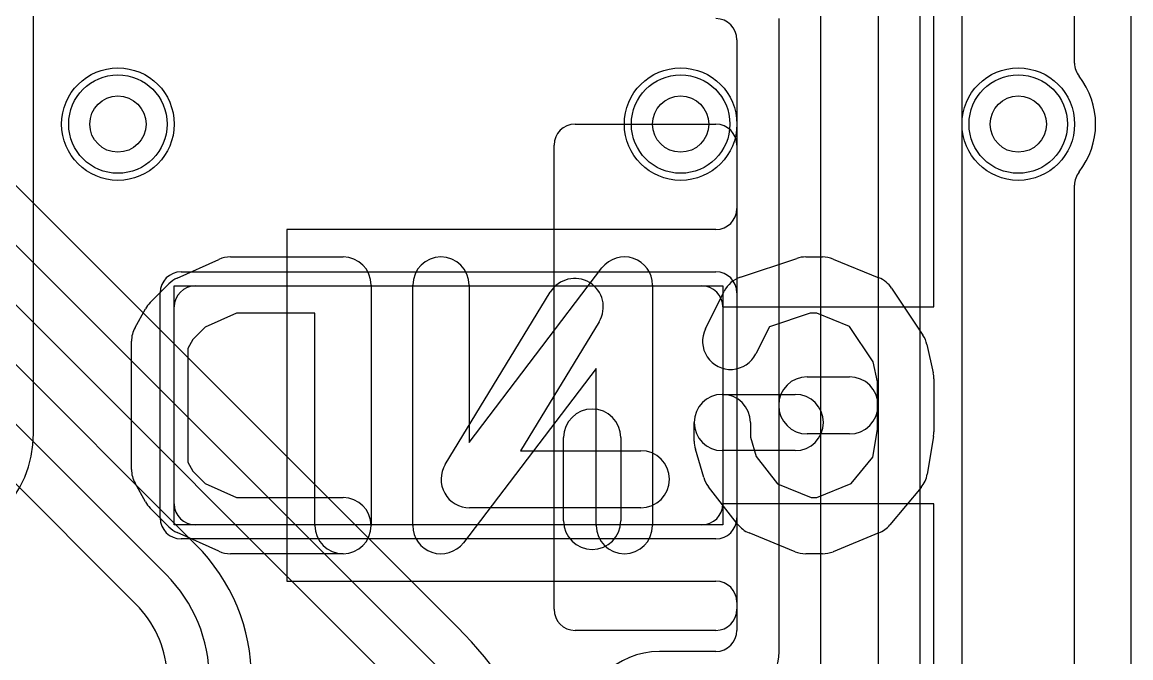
# Model space of a CAD drawing. Extents: x -3.9 to 29.3, y -3.9 to 20.
# Drawn here: x 20.86 to 24.8, y 5.102 to 7.362 of the extents above; entities that cross this region are included whole.
import ezdxf

# ---------------------------------------------------------------- set-up
doc = ezdxf.new("R2010")
doc.units = 0
for name, color, linetype in [('Hole', 1, 'CONTINUOUS'), ('L1', 3, 'CONTINUOUS'), ('L2', 3, 'CONTINUOUS'), ('L3', 3, 'CONTINUOUS'), ('L4', 3, 'CONTINUOUS'), ('MetalMask-A', 176, 'CONTINUOUS'), ('PartsArea-A', 111, 'CONTINUOUS'), ('PartsSilk-A', 221, 'CONTINUOUS'), ('PartsSilk-B', 221, 'CONTINUOUS'), ('Resist-A', 2, 'CONTINUOUS'), ('Resist-B', 2, 'CONTINUOUS'), ('Silk-A', 140, 'CONTINUOUS'), ('Silk-B', 140, 'CONTINUOUS')]:
    doc.layers.add(name, color=color, linetype=linetype)

msp = doc.modelspace()

# ---------------------------------------------------------------- linework, layer by layer
at = {"layer": 'Hole'}
for centre in [(21.2, 7), (23.2, 7), (24.4, 7)]:
    msp.add_circle(centre, 0.1, dxfattribs=at)
at = {"layer": 'L1'}
for p, q in [((24.8, 12.7), (24.8, 1)), ((20.90004, 5.9), (20.90004, 9)), ((24.05, 7.825), (24.05, 4.575)), ((24.20004, 4.57496), (24.20004, 7.82504)), ((23.55, 5.125), (23.55, 7.375)), ((23.39996, 7.29999), (23.39996, 6.70001)), ((22.82497, 7), (23.32503, 7)), ((22.75, 5.27497), (22.75, 6.92503)), ((23.4, 6.92503), (23.4, 5.27497)), ((23.32499, 6.62504), (21.8, 6.62504)), ((21.8, 6.62504), (21.8, 5.37496)), ((21.475, 6.425), (23.275, 6.425)), ((21.4, 5.65), (21.4, 6.35)), ((23.35, 6.35), (23.35, 5.65)), ((23.275, 5.575), (21.475, 5.575)), ((21.8, 5.37496), (23.32499, 5.37496)), ((23.39996, 5.29999), (23.39996, 5.20001)), ((23.32503, 5.2), (22.82497, 5.2)), ((23.32499, 5.12504), (23.125, 5.12504))]:
    msp.add_line(p, q, dxfattribs=at)
for centre in [(21.2, 7), (23.2, 7), (24.4, 7)]:
    msp.add_circle(centre, 0.2, dxfattribs=at)
for centre, radius, start, end in [((23.32499, 7.29999), 0.07497, 0, 90), ((22.82497, 6.92503), 0.07497, 90, 180), ((23.32503, 6.92503), 0.07497, 0, 90), ((23.32499, 6.70001), 0.07497, -90, 0), ((21.475, 6.35), 0.075, 90, 180), ((23.275, 6.35), 0.075, 0, 90), ((20.50004, 5.9), 0.4, -90, 0), ((21.475, 5.65), 0.075, 180, -90), ((23.275, 5.65), 0.075, -90, 0), ((23.32499, 5.29999), 0.07497, 0, 90), ((22.82497, 5.27497), 0.07497, 180, -90), ((23.32503, 5.27497), 0.07497, -90, 0), ((23.32499, 5.20001), 0.07497, -90, 0), ((23.125, 4.85), 0.27504, 90, 180), ((23.35, 5.125), 0.2, -90, 0)]:
    msp.add_arc(centre, radius, start, end, dxfattribs=at)
at = {"layer": 'L2'}
msp.add_line((24.8, 12.7), (24.8, 1), dxfattribs=at)
for centre in [(21.2, 7), (23.2, 7), (24.4, 7)]:
    msp.add_circle(centre, 0.2, dxfattribs=at)
at = {"layer": 'L3'}
for p, q in [((22.40766, 5.2106), (12.14628, 15.47197)), ((12.02877, 15.37729), (22.30156, 5.1045)), ((22.1955, 4.99844), (11.9227, 15.27122)), ((13.00452, 13.9773), (21.47729, 5.50451)), ((21.37123, 5.39845), (12.89845, 13.87123)), ((12.79236, 13.76514), (21.26513, 5.29235)), ((24.8, 12.7), (24.8, 1))]:
    msp.add_line(p, q, dxfattribs=at)
for centre in [(21.2, 7), (23.2, 7), (24.4, 7)]:
    msp.add_circle(centre, 0.2, dxfattribs=at)
for centre, radius, start, end in [((21, 5.02721), 0.675, 0, 45.0006), ((21, 5.02721), 0.525, 0, 45.00077), ((21, 5.02721), 0.37496, 4.18295, 45.00108), ((21.39999, 4.20294), 1.42505, 0, 44.99972), ((21.4, 4.20294), 1.275, 0, 45)]:
    msp.add_arc(centre, radius, start, end, dxfattribs=at)
at = {"layer": 'L4'}
msp.add_line((24.8, 12.7), (24.8, 1), dxfattribs=at)
for centre in [(21.2, 7), (23.2, 7), (24.4, 7)]:
    msp.add_circle(centre, 0.2, dxfattribs=at)
at = {"layer": 'MetalMask-A'}
for p, q in [((21.475, 6.425), (23.275, 6.425)), ((21.4, 5.65), (21.4, 6.35)), ((23.35, 6.35), (23.35, 5.65)), ((23.275, 5.575), (21.475, 5.575))]:
    msp.add_line(p, q, dxfattribs=at)
for centre, start, end in [((21.475, 6.35), 90, 180), ((23.275, 6.35), 0, 90), ((21.475, 5.65), 180, -90), ((23.275, 5.65), -90, 0)]:
    msp.add_arc(centre, 0.075, start, end, dxfattribs=at)
at = {"layer": 'PartsArea-A'}
for p, q in [((24.1, 6.35), (24.1, 7.65)), ((21.4, 5.575), (21.4, 6.425)), ((21.4, 6.425), (23.35, 6.425)), ((23.35, 6.425), (23.35, 6.35)), ((23.35, 6.35), (24.1, 6.35)), ((24.1, 5.65), (23.35, 5.65)), ((23.35, 5.65), (23.35, 5.575)), ((24.1, 4.9), (24.1, 5.65)), ((23.35, 5.575), (21.4, 5.575))]:
    msp.add_line(p, q, dxfattribs=at)
at = {"layer": 'PartsSilk-A'}
for p, q in [((23.6984, 4.6), (23.6984, 13.4)), ((23.9016, 13.4), (23.9016, 4.7016)), ((22.36325, 5.79), (22.73675, 6.40254)), ((22.91025, 6.29676), (22.63095, 5.83871)), ((23.65, 6.1016), (23.8, 6.1016)), ((22.78415, 5.58892), (22.78415, 5.88531)), ((22.98735, 5.88531), (22.98735, 5.58892)), ((23.8, 5.8984), (23.65, 5.8984)), ((22.63095, 5.83871), (23.05867, 5.83871)), ((23.05867, 5.63551), (22.45, 5.63551))]:
    msp.add_line(p, q, dxfattribs=at)
for centre, start, end in [((22.8235, 6.34965), -31.36995, 148.62699), ((23.65, 6), 90, -90), ((23.8, 6), -90, 90), ((22.88575, 5.88531), 0, 180), ((23.05867, 5.73711), -90, 90), ((22.45, 5.73711), 148.63005, -90), ((22.88575, 5.58892), 180, 0)]:
    msp.add_arc(centre, 0.1016, start, end, dxfattribs=at)
at = {"layer": 'PartsSilk-B'}
for p, q in [((21.41081, 6.4523), (21.55896, 6.51897)), ((21.6, 6.52778), (22, 6.52778)), ((23.41282, 6.45598), (23.61282, 6.52265)), ((23.64444, 6.52778), (23.7037, 6.52778)), ((23.74156, 6.52033), (23.90453, 6.45366)), ((22.44815, 5.86848), (22.92046, 6.48838)), ((21.31447, 6.36515), (21.38113, 6.43182)), ((22.1, 6.42778), (22.1, 5.57222)), ((22.24815, 5.57222), (22.24815, 6.42778)), ((22.44815, 6.42778), (22.44815, 5.86848)), ((23.1, 6.42778), (23.1, 5.57222)), ((23.28834, 6.2725), (23.355, 6.40583)), ((23.94988, 6.41658), (24.06099, 6.24991)), ((21.26074, 6.27635), (21.29778, 6.34301)), ((21.62146, 6.32778), (21.5096, 6.27744)), ((21.9, 6.32778), (21.62146, 6.32778)), ((21.9, 5.57222), (21.9, 6.32778)), ((23.66067, 6.32778), (23.51536, 6.27934)), ((23.68404, 6.32778), (23.66067, 6.32778)), ((23.80046, 6.28015), (23.68404, 6.32778)), ((21.5096, 6.27744), (21.4658, 6.23363)), ((23.51536, 6.27934), (23.46722, 6.18306)), ((23.88421, 6.15451), (23.80046, 6.28015)), ((21.24815, 5.77222), (21.24815, 6.22778)), ((21.4658, 6.23363), (21.44815, 6.20186)), ((21.44815, 6.20186), (21.44815, 5.79814)), ((24.0754, 6.21613), (24.09762, 6.11613)), ((23.9, 6.08346), (23.88421, 6.15451)), ((22.9, 6.13152), (22.42769, 5.51162)), ((22.9, 5.57222), (22.9, 6.13152)), ((23.9, 5.91384), (23.9, 6.08346)), ((24.1, 6.09444), (24.1, 5.90556)), ((23.34815, 6.03889), (23.60741, 6.03889)), ((23.24815, 5.87222), (23.24815, 5.93889)), ((23.44815, 5.93889), (23.44815, 5.88672)), ((23.8836, 5.81541), (23.9, 5.91384)), ((23.44815, 5.88672), (23.4683, 5.81872)), ((24.09864, 5.88912), (24.07642, 5.75578)), ((23.2819, 5.74381), (23.25227, 5.84381)), ((23.60741, 5.83889), (23.34815, 5.83889)), ((21.44815, 5.79814), (21.4658, 5.76637)), ((23.4683, 5.81872), (23.54404, 5.72134)), ((23.80578, 5.72202), (23.8836, 5.81541)), ((21.4658, 5.76637), (21.5096, 5.72256)), ((21.29778, 5.65699), (21.26074, 5.72365)), ((21.5096, 5.72256), (21.62146, 5.67222)), ((23.54404, 5.72134), (23.6641, 5.67222)), ((23.68404, 5.67222), (23.80578, 5.72202)), ((23.40254, 5.5775), (23.29884, 5.71083)), ((24.0546, 5.7082), (23.94349, 5.57487)), ((21.38113, 5.56818), (21.31447, 5.63485)), ((21.62146, 5.67222), (22, 5.67222)), ((23.6641, 5.67222), (23.68404, 5.67222)), ((21.55896, 5.48103), (21.41081, 5.5477)), ((23.60657, 5.47967), (23.44361, 5.54634)), ((23.90453, 5.54634), (23.74156, 5.47967)), ((22, 5.47222), (21.6, 5.47222)), ((23.7037, 5.47222), (23.64444, 5.47222))]:
    msp.add_line(p, q, dxfattribs=at)
for centre, start, end in [((21.6, 6.42778), 90, 114.2301), ((22, 6.42778), 0, 90), ((22.34815, 6.42778), 0, 180), ((23, 6.42778), 0, 142.69692), ((23.64444, 6.42778), 90, 108.43581), ((23.7037, 6.42778), 67.7517, 90), ((21.45185, 6.36111), 114.2301, 135.00405), ((23.44444, 6.36111), 108.43314, 153.43667), ((23.86667, 6.36111), 33.68848, 67.75084), ((21.38519, 6.29444), 135.00405, 150.94094), ((21.34815, 6.22778), 150.94094, 180), ((23.37778, 6.22778), 153.43495, -26.56333), ((23.97778, 6.19444), 12.52694, 33.68927), ((24, 6.09444), 0, 12.52759), ((23.34815, 5.93889), 0, 180), ((23.34815, 5.93889), 90, -90), ((23.60741, 5.93889), -90, 90), ((23.34815, 5.87222), 180, -163.49544), ((24, 5.90556), -9.46232, 0), ((21.34815, 5.77222), 180, -150.94094), ((23.97778, 5.77222), -39.80704, -9.46093), ((23.37778, 5.77222), -163.49503, -142.12531), ((21.38519, 5.70556), -150.94094, -135.00405), ((22, 5.57222), -90, 90), ((21.45185, 5.63889), -135.00405, -114.2301), ((22, 5.57222), 180, 0), ((22.34815, 5.57222), 180, -37.30373), ((23, 5.57222), 180, 0), ((23.48148, 5.63889), -142.12853, -112.25039), ((23.86667, 5.63889), -67.7517, -39.80599), ((21.6, 5.57222), -114.2301, -90), ((23.64444, 5.57222), -112.2536, -90), ((23.7037, 5.57222), -90, -67.75084)]:
    msp.add_arc(centre, 0.1, start, end, dxfattribs=at)
at = {"layer": 'Resist-A'}
for p, q in [((21.425, 6.475), (23.325, 6.475)), ((21.35, 5.6), (21.35, 6.4)), ((23.4, 6.4), (23.4, 5.6)), ((23.325, 5.525), (21.425, 5.525))]:
    msp.add_line(p, q, dxfattribs=at)
for centre in [(21.2, 7), (23.2, 7), (24.4, 7)]:
    msp.add_circle(centre, 0.175, dxfattribs=at)
for centre, start, end in [((21.425, 6.4), 90, 180), ((23.325, 6.4), 0, 90), ((21.425, 5.6), 180, -90), ((23.325, 5.6), -90, 0)]:
    msp.add_arc(centre, 0.075, start, end, dxfattribs=at)
at = {"layer": 'Resist-B'}
for centre in [(21.2, 7), (23.2, 7), (24.4, 7)]:
    msp.add_circle(centre, 0.175, dxfattribs=at)
at = {"layer": 'Silk-A'}
for p, q in [((23.6984, 4.97327), (23.6984, 12.9984)), ((23.9016, 12.9984), (23.9016, 4.97327)), ((24.6, 7.21651), (24.6, 9.78349)), ((24.6, 3.91651), (24.6, 6.78349)), ((23.65, 6.1016), (23.8, 6.1016)), ((23.8, 5.8984), (23.65, 5.8984))]:
    msp.add_line(p, q, dxfattribs=at)
for centre, radius, start, end in [((24.675, 7.21651), 0.075, 180, -141.78399), ((24.4, 7), 0.275, -38.21305, 38.21305), ((24.675, 6.78349), 0.075, 141.78399, 180), ((23.65, 6), 0.1016, 90, -90), ((23.8, 6), 0.1016, -90, 90)]:
    msp.add_arc(centre, radius, start, end, dxfattribs=at)
at = {"layer": 'Silk-B'}
for p, q in [((21.41081, 6.4523), (21.55896, 6.51897)), ((21.6, 6.52778), (22, 6.52778)), ((23.41282, 6.45598), (23.61282, 6.52265)), ((23.64444, 6.52778), (23.7037, 6.52778)), ((23.74156, 6.52033), (23.90453, 6.45366)), ((22.44815, 5.86848), (22.92046, 6.48838)), ((21.31447, 6.36515), (21.38113, 6.43182)), ((22.1, 6.42778), (22.1, 5.57222)), ((22.24815, 5.57222), (22.24815, 6.42778)), ((22.44815, 6.42778), (22.44815, 5.86848)), ((23.1, 6.42778), (23.1, 5.57222)), ((23.28834, 6.2725), (23.355, 6.40583)), ((23.94988, 6.41658), (24.06099, 6.24991)), ((21.26074, 6.27635), (21.29778, 6.34301)), ((21.62146, 6.32778), (21.5096, 6.27744)), ((21.9, 6.32778), (21.62146, 6.32778)), ((21.9, 5.57222), (21.9, 6.32778)), ((23.66067, 6.32778), (23.51536, 6.27934)), ((23.68404, 6.32778), (23.66067, 6.32778)), ((23.80046, 6.28015), (23.68404, 6.32778)), ((21.5096, 6.27744), (21.4658, 6.23363)), ((23.51536, 6.27934), (23.46722, 6.18306)), ((23.88421, 6.15451), (23.80046, 6.28015)), ((21.24815, 5.77222), (21.24815, 6.22778)), ((21.4658, 6.23363), (21.44815, 6.20186)), ((21.44815, 6.20186), (21.44815, 5.79814)), ((24.0754, 6.21613), (24.09762, 6.11613)), ((23.9, 6.08346), (23.88421, 6.15451)), ((22.9, 6.13152), (22.42769, 5.51162)), ((22.9, 5.57222), (22.9, 6.13152)), ((23.9, 5.91384), (23.9, 6.08346)), ((24.1, 6.09444), (24.1, 5.90556)), ((23.34815, 6.03889), (23.60741, 6.03889)), ((23.24815, 5.87222), (23.24815, 5.93889)), ((23.44815, 5.93889), (23.44815, 5.88672)), ((23.8836, 5.81541), (23.9, 5.91384)), ((23.44815, 5.88672), (23.4683, 5.81872)), ((24.09864, 5.88912), (24.07642, 5.75578)), ((23.2819, 5.74381), (23.25227, 5.84381)), ((23.60741, 5.83889), (23.34815, 5.83889)), ((21.44815, 5.79814), (21.4658, 5.76637)), ((23.4683, 5.81872), (23.54404, 5.72134)), ((23.80578, 5.72202), (23.8836, 5.81541)), ((21.4658, 5.76637), (21.5096, 5.72256)), ((21.29778, 5.65699), (21.26074, 5.72365)), ((21.5096, 5.72256), (21.62146, 5.67222)), ((23.54404, 5.72134), (23.6641, 5.67222)), ((23.68404, 5.67222), (23.80578, 5.72202)), ((23.40254, 5.5775), (23.29884, 5.71083)), ((24.0546, 5.7082), (23.94349, 5.57487)), ((21.38113, 5.56818), (21.31447, 5.63485)), ((21.62146, 5.67222), (22, 5.67222)), ((23.6641, 5.67222), (23.68404, 5.67222)), ((21.55896, 5.48103), (21.41081, 5.5477)), ((23.60657, 5.47967), (23.44361, 5.54634)), ((23.90453, 5.54634), (23.74156, 5.47967)), ((22, 5.47222), (21.6, 5.47222)), ((23.7037, 5.47222), (23.64444, 5.47222))]:
    msp.add_line(p, q, dxfattribs=at)
for centre, start, end in [((21.6, 6.42778), 90, 114.2301), ((22, 6.42778), 0, 90), ((22.34815, 6.42778), 0, 180), ((23, 6.42778), 0, 142.69692), ((23.64444, 6.42778), 90, 108.43581), ((23.7037, 6.42778), 67.7517, 90), ((21.45185, 6.36111), 114.2301, 135.00405), ((23.44444, 6.36111), 108.43314, 153.43667), ((23.86667, 6.36111), 33.68848, 67.75084), ((21.38519, 6.29444), 135.00405, 150.94094), ((21.34815, 6.22778), 150.94094, 180), ((23.37778, 6.22778), 153.43495, -26.56333), ((23.97778, 6.19444), 12.52694, 33.68927), ((24, 6.09444), 0, 12.52759), ((23.34815, 5.93889), 0, 180), ((23.34815, 5.93889), 90, -90), ((23.60741, 5.93889), -90, 90), ((23.34815, 5.87222), 180, -163.49544), ((24, 5.90556), -9.46232, 0), ((21.34815, 5.77222), 180, -150.94094), ((23.97778, 5.77222), -39.80704, -9.46093), ((23.37778, 5.77222), -163.49503, -142.12531), ((21.38519, 5.70556), -150.94094, -135.00405), ((22, 5.57222), -90, 90), ((21.45185, 5.63889), -135.00405, -114.2301), ((22, 5.57222), 180, 0), ((22.34815, 5.57222), 180, -37.30373), ((23, 5.57222), 180, 0), ((23.48148, 5.63889), -142.12853, -112.25039), ((23.86667, 5.63889), -67.7517, -39.80599), ((21.6, 5.57222), -114.2301, -90), ((23.64444, 5.57222), -112.2536, -90), ((23.7037, 5.57222), -90, -67.75084)]:
    msp.add_arc(centre, 0.1, start, end, dxfattribs=at)

doc.saveas('drawing.dxf')
